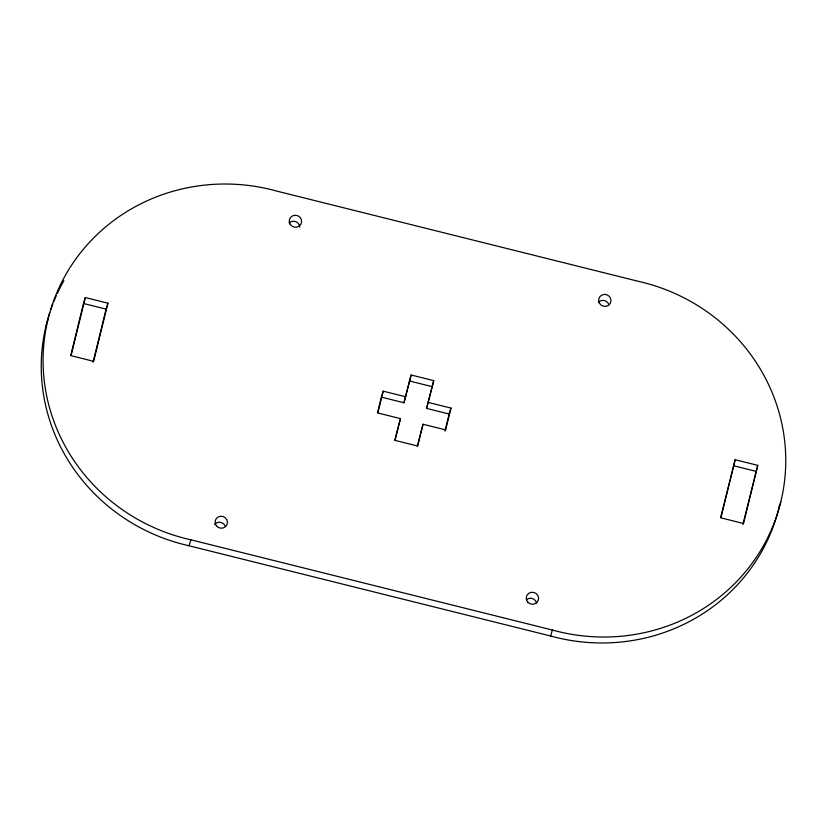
<?xml version="1.0" encoding="UTF-8"?>
<svg xmlns="http://www.w3.org/2000/svg" width="827" height="827" viewBox="0 0 827 827"><rect width="100%" height="100%" fill="white"/><g stroke="black" fill="none" stroke-linecap="round" stroke-linejoin="round"><path stroke-width="1.24" d="M70.75 355.455L83.496 303.499L106.094 309.143L107.913 303.189L85.315 297.544L83.858 302.31M85.315 297.544L71.06 355.682L93.647 361.327L107.913 303.189M93.048 362.329L106.094 309.143M377.505 412.859L381.371 397.115L403.969 402.759L411.133 375.003L433.73 380.647L426.567 408.393L449.154 414.038L450.973 408.083L428.386 402.439M405.788 396.805L383.19 391.161L377.846 412.962L400.433 418.607L395.089 440.409L417.687 446.042L423.031 424.241L445.629 429.885L450.973 408.083M394.758 440.305L400.433 418.607M403.969 402.759L411.133 375.003M417.356 445.939L423.031 424.241M426.567 408.393L433.73 380.647M444.998 430.991L449.154 414.038M720.606 517.63L735.172 459.729L757.759 465.363L743.504 523.501L720.906 517.857L735.172 459.729M742.894 524.504L757.759 465.363M46.24 325.052L48.059 319.098A186.395 179.614 17 0 1 276.425 191.006L637.958 281.232A186.395 179.614 17 0 1 780.76 501.948L778.941 507.902M779.53 505.411A186.395 179.614 17 0 1 550.575 635.994L189.042 545.768L190.861 539.814A186.395 179.614 17 0 1 48.059 319.098M381.733 395.926L383.19 391.161M550.575 635.994L552.395 630.04A186.395 179.614 17 0 0 780.76 501.948M409.313 380.958L431.911 386.591M733.353 465.673L755.94 471.318M190.861 539.814L552.395 630.04M189.042 545.768A186.395 179.614 17 0 1 49.765 312.678M50.592 310.218A186.395 179.614 17 0 1 52.804 304.109M53.755 301.69A186.395 179.614 17 0 1 56.298 295.715M57.373 293.347A186.395 179.614 17 0 1 63.865 280.746M598.5 302.144A6.213 5.985 17 0 1 608.93 304.75M289.109 222.98A6.213 5.985 17 0 1 299.798 227.146M214.586 524.37A6.213 5.985 17 0 1 225.202 526.096M526.437 599.678A6.213 5.985 17 0 1 536.651 603.059M290.163 224.293A6.213 5.985 17 0 0 300.883 224.2A6.213 5.985 17 0 0 295.249 215.237A6.213 5.985 17 0 0 290.163 224.293M527.833 602.201A6.213 5.985 17 0 0 538.315 600.206A6.213 5.985 17 0 0 531.11 592.359A6.213 5.985 17 0 0 527.833 602.201M216.302 525.714A6.213 5.985 17 0 0 226.949 524.721A6.213 5.985 17 0 0 220.551 516.255A6.213 5.985 17 0 0 216.302 525.714M599.554 303.447A6.213 5.985 17 0 0 610.274 303.354A6.213 5.985 17 0 0 604.64 294.391A6.213 5.985 17 0 0 599.554 303.447"/></g></svg>
